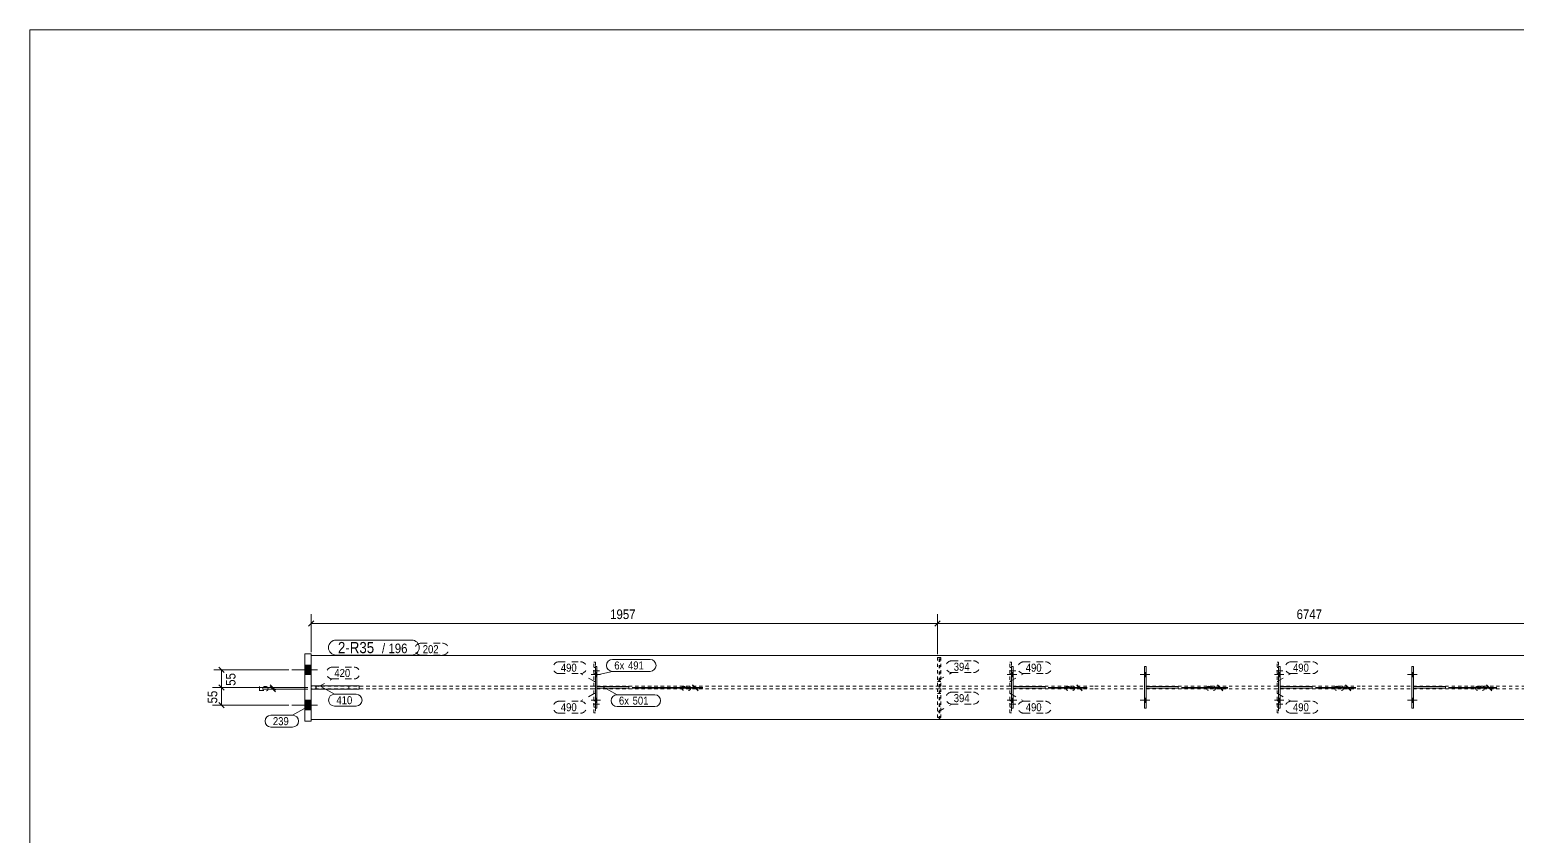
# Model space of a CAD drawing. Header units: millimetres. Extents: x 2 to 1174, y 1 to 825.
# Drawn here: x 5 to 469.7, y 573.3 to 825 of the extents above; entities that cross this region are included whole.
import ezdxf

# ---------------------------------------------------------------- set-up
doc = ezdxf.new("R2010")
doc.units = ezdxf.units.MM
for name, pattern in [('XKITLINE00', [0]), ('XKITLINE01', [4, 1, -1, 1, -1]), ('XKITLINE02', [4, 2, -2])]:
    doc.linetypes.add(name, pattern=pattern)
for name, color, linetype, lineweight in [('Bolt', 3, 'Continuous', 0), ('Dimensions', 7, 'Continuous', 0), ('DrawingSheet', 5, 'Continuous', 0), ('Part', 2, 'Continuous', 0), ('PartMark', 7, 'Continuous', 0)]:
    doc.layers.add(name, color=color, linetype=linetype, lineweight=lineweight)
doc.styles.add('ARIAL', font='ARIAL.TTF')

# ---------------------------------------------------------------- blocks, each defined once
blk = doc.blocks.new('*A79')
at = {"layer": 'Part'}
blk.add_hatch(color=2, dxfattribs=at).paths.add_polyline_path([(503.44, 621.09), (505.04, 621.09), (504.24, 619.69)], flags=17)
at = {"layer": 'Part', "color": 2, "linetype": 'XKITLINE00', "lineweight": 0}
for p, q in [((337.2, 629.69), (92.93, 629.69)), ((378.78, 629.69), (337.3, 629.69)), ((420.68, 629.69), (378.88, 629.69)), ((462.26, 629.69), (420.78, 629.69)), ((504.16, 629.69), (462.36, 629.69)), ((522.88, 629.69), (504.26, 629.69)), ((522.88, 629.69), (522.88, 619.94)), ((504.24, 619.69), (503.44, 621.09)), ((503.44, 621.09), (505.04, 621.09)), ((505.04, 621.09), (504.24, 619.69)), ((522.88, 609.69), (522.88, 619.44)), ((337.2, 609.69), (92.93, 609.69)), ((378.78, 609.69), (337.3, 609.69)), ((420.68, 609.69), (378.88, 609.69)), ((462.26, 609.69), (420.78, 609.69)), ((504.16, 609.69), (462.36, 609.69)), ((522.88, 609.69), (504.26, 609.69))]:
    blk.add_line(p, q, dxfattribs=at)
at = {"layer": 'Part', "color": 7, "linetype": 'XKITLINE01', "lineweight": 0}
for p, q in [((92.93, 609.69), (92.93, 629.69)), ((337.2, 620.09), (92.93, 620.09)), ((337.2, 619.29), (92.93, 619.29)), ((378.78, 620.09), (337.3, 620.09)), ((378.78, 619.29), (337.3, 619.29)), ((420.68, 620.09), (378.88, 620.09)), ((420.68, 619.29), (378.88, 619.29)), ((462.26, 620.09), (420.78, 620.09)), ((462.26, 619.29), (420.78, 619.29)), ((504.16, 620.09), (462.36, 620.09)), ((504.16, 619.29), (462.36, 619.29)), ((522.88, 620.09), (504.26, 620.09)), ((522.88, 619.29), (504.26, 619.29)), ((522.88, 619.94), (522.88, 619.44))]:
    blk.add_line(p, q, dxfattribs=at)
at = {"layer": 'Part', "color": 2, "linetype": 'XKITLINE00', "lineweight": 0}
blk.add_circle((504.24, 620.59), 1, dxfattribs=at)
blk = doc.blocks.new('*A80')
at = {"layer": 'Part', "color": 2, "linetype": 'XKITLINE00', "lineweight": 0}
for p, q in [((92.93, 630.19), (90.93, 630.19)), ((90.93, 630.19), (90.93, 609.19)), ((92.93, 609.19), (92.93, 630.19)), ((90.93, 609.19), (92.93, 609.19))]:
    blk.add_line(p, q, dxfattribs=at)
blk = doc.blocks.new('*A81')
at = {"layer": 'Part', "color": 2, "linetype": 'XKITLINE00', "lineweight": 0}
for p, q in [((92.93, 619.19), (92.93, 620.19)), ((92.93, 620.19), (107.93, 620.19)), ((107.93, 619.19), (92.93, 619.19)), ((107.93, 620.19), (107.93, 619.19))]:
    blk.add_line(p, q, dxfattribs=at)
at = {"layer": 'Part', "color": 7, "linetype": 'XKITLINE01', "lineweight": 0}
blk.add_line((94.43, 619.19), (94.43, 620.19), dxfattribs=at)
blk = doc.blocks.new('*A84')
at = {"layer": 'Part', "color": 7, "linetype": 'XKITLINE01', "lineweight": 0}
for p, q in [((181.2, 620.09), (181.2, 627.59)), ((181.2, 627.59), (181.7, 627.59)), ((181.7, 627.59), (181.7, 620.09)), ((181.2, 621.59), (181.7, 621.59)), ((181.7, 620.09), (181.2, 620.09))]:
    blk.add_line(p, q, dxfattribs=at)
blk = doc.blocks.new('*A85')
at = {"layer": 'Part', "color": 7, "linetype": 'XKITLINE01', "lineweight": 0}
for p, q in [((181.2, 611.79), (181.2, 619.29)), ((181.2, 619.29), (181.7, 619.29)), ((181.7, 619.29), (181.7, 611.79)), ((181.2, 617.79), (181.7, 617.79)), ((181.7, 611.79), (181.2, 611.79))]:
    blk.add_line(p, q, dxfattribs=at)
blk = doc.blocks.new('*A86')
at = {"layer": 'Part', "color": 2, "linetype": 'XKITLINE00', "lineweight": 0}
for p, q in [((182.2, 619.94), (192.2, 619.94)), ((192.2, 619.44), (182.2, 619.44)), ((192.2, 619.44), (192.2, 619.94))]:
    blk.add_line(p, q, dxfattribs=at)
at = {"layer": 'Part', "color": 7, "linetype": 'XKITLINE01', "lineweight": 0}
blk.add_line((182.2, 619.44), (182.2, 619.94), dxfattribs=at)
blk.add_line((182.2, 619.44), (182.2, 619.94), dxfattribs=at)
blk = doc.blocks.new('*A87')
at = {"layer": 'Part', "color": 2, "linetype": 'XKITLINE00', "lineweight": 0}
for p, q in [((181.7, 626.19), (182.2, 626.19)), ((181.7, 613.19), (181.7, 626.19)), ((182.2, 626.19), (182.2, 613.19)), ((182.2, 613.19), (181.7, 613.19))]:
    blk.add_line(p, q, dxfattribs=at)
blk = doc.blocks.new('*A88')
at = {"layer": 'Part', "color": 7, "linetype": 'XKITLINE01', "lineweight": 0}
for p, q in [((311.2, 620.09), (311.2, 627.59)), ((311.2, 627.59), (311.7, 627.59)), ((311.7, 627.59), (311.7, 620.09)), ((311.2, 621.59), (311.7, 621.59)), ((311.7, 620.09), (311.2, 620.09))]:
    blk.add_line(p, q, dxfattribs=at)
blk = doc.blocks.new('*A89')
at = {"layer": 'Part', "color": 7, "linetype": 'XKITLINE01', "lineweight": 0}
for p, q in [((311.2, 611.79), (311.2, 619.29)), ((311.2, 619.29), (311.7, 619.29)), ((311.7, 619.29), (311.7, 611.79)), ((311.2, 617.79), (311.7, 617.79)), ((311.7, 611.79), (311.2, 611.79))]:
    blk.add_line(p, q, dxfattribs=at)
blk = doc.blocks.new('*A90')
at = {"layer": 'Part', "color": 2, "linetype": 'XKITLINE00', "lineweight": 0}
for p, q in [((312.2, 619.94), (322.2, 619.94)), ((322.2, 619.44), (312.2, 619.44)), ((322.2, 619.44), (322.2, 619.94))]:
    blk.add_line(p, q, dxfattribs=at)
at = {"layer": 'Part', "color": 7, "linetype": 'XKITLINE01', "lineweight": 0}
blk.add_line((312.2, 619.44), (312.2, 619.94), dxfattribs=at)
blk.add_line((312.2, 619.44), (312.2, 619.94), dxfattribs=at)
blk = doc.blocks.new('*A91')
at = {"layer": 'Part', "color": 2, "linetype": 'XKITLINE00', "lineweight": 0}
for p, q in [((311.7, 626.19), (312.2, 626.19)), ((311.7, 613.19), (311.7, 626.19)), ((312.2, 626.19), (312.2, 613.19)), ((312.2, 613.19), (311.7, 613.19))]:
    blk.add_line(p, q, dxfattribs=at)
blk = doc.blocks.new('*A92')
at = {"layer": 'Part', "color": 2, "linetype": 'XKITLINE00', "lineweight": 0}
for p, q in [((353.78, 619.94), (363.78, 619.94)), ((363.78, 619.44), (353.78, 619.44)), ((363.78, 619.44), (363.78, 619.94))]:
    blk.add_line(p, q, dxfattribs=at)
at = {"layer": 'Part', "color": 7, "linetype": 'XKITLINE01', "lineweight": 0}
blk.add_line((353.78, 619.44), (353.78, 619.94), dxfattribs=at)
blk.add_line((353.78, 619.44), (353.78, 619.94), dxfattribs=at)
blk = doc.blocks.new('*A93')
at = {"layer": 'Part', "color": 2, "linetype": 'XKITLINE00', "lineweight": 0}
for p, q in [((353.28, 626.19), (353.78, 626.19)), ((353.28, 613.19), (353.28, 626.19)), ((353.78, 626.19), (353.78, 613.19)), ((353.78, 613.19), (353.28, 613.19))]:
    blk.add_line(p, q, dxfattribs=at)
blk = doc.blocks.new('*A94')
at = {"layer": 'Part', "color": 7, "linetype": 'XKITLINE01', "lineweight": 0}
for p, q in [((394.68, 620.09), (394.68, 627.59)), ((394.68, 627.59), (395.18, 627.59)), ((395.18, 627.59), (395.18, 620.09)), ((394.68, 621.59), (395.18, 621.59)), ((395.18, 620.09), (394.68, 620.09))]:
    blk.add_line(p, q, dxfattribs=at)
blk = doc.blocks.new('*A95')
at = {"layer": 'Part', "color": 7, "linetype": 'XKITLINE01', "lineweight": 0}
for p, q in [((394.68, 611.79), (394.68, 619.29)), ((394.68, 619.29), (395.18, 619.29)), ((395.18, 619.29), (395.18, 611.79)), ((394.68, 617.79), (395.18, 617.79)), ((395.18, 611.79), (394.68, 611.79))]:
    blk.add_line(p, q, dxfattribs=at)
blk = doc.blocks.new('*A96')
at = {"layer": 'Part', "color": 2, "linetype": 'XKITLINE00', "lineweight": 0}
for p, q in [((395.68, 619.94), (405.68, 619.94)), ((405.68, 619.44), (395.68, 619.44)), ((405.68, 619.44), (405.68, 619.94))]:
    blk.add_line(p, q, dxfattribs=at)
at = {"layer": 'Part', "color": 7, "linetype": 'XKITLINE01', "lineweight": 0}
blk.add_line((395.68, 619.44), (395.68, 619.94), dxfattribs=at)
blk.add_line((395.68, 619.44), (395.68, 619.94), dxfattribs=at)
blk = doc.blocks.new('*A97')
at = {"layer": 'Part', "color": 2, "linetype": 'XKITLINE00', "lineweight": 0}
for p, q in [((395.18, 626.19), (395.68, 626.19)), ((395.18, 613.19), (395.18, 626.19)), ((395.68, 626.19), (395.68, 613.19)), ((395.68, 613.19), (395.18, 613.19))]:
    blk.add_line(p, q, dxfattribs=at)
blk = doc.blocks.new('*A98')
at = {"layer": 'Part', "color": 2, "linetype": 'XKITLINE00', "lineweight": 0}
for p, q in [((437.26, 619.94), (447.26, 619.94)), ((447.26, 619.44), (437.26, 619.44)), ((447.26, 619.44), (447.26, 619.94))]:
    blk.add_line(p, q, dxfattribs=at)
at = {"layer": 'Part', "color": 7, "linetype": 'XKITLINE01', "lineweight": 0}
blk.add_line((437.26, 619.44), (437.26, 619.94), dxfattribs=at)
blk.add_line((437.26, 619.44), (437.26, 619.94), dxfattribs=at)
blk = doc.blocks.new('*A99')
at = {"layer": 'Part', "color": 2, "linetype": 'XKITLINE00', "lineweight": 0}
for p, q in [((436.76, 626.19), (437.26, 626.19)), ((436.76, 613.19), (436.76, 626.19)), ((437.26, 626.19), (437.26, 613.19)), ((437.26, 613.19), (436.76, 613.19))]:
    blk.add_line(p, q, dxfattribs=at)
blk = doc.blocks.new('*A123')
at = {"layer": 'Part', "color": 7, "linetype": 'XKITLINE01', "lineweight": 0}
for p, q in [((289.6, 629.09), (288.6, 629.09)), ((288.6, 629.09), (288.6, 620.09)), ((289.6, 620.09), (289.6, 629.09)), ((289.6, 621.59), (288.6, 621.59)), ((288.6, 620.09), (289.6, 620.09))]:
    blk.add_line(p, q, dxfattribs=at)
blk = doc.blocks.new('*A124')
at = {"layer": 'Part', "color": 7, "linetype": 'XKITLINE01', "lineweight": 0}
for p, q in [((289.6, 619.29), (288.6, 619.29)), ((288.6, 619.29), (288.6, 610.29)), ((289.6, 610.29), (289.6, 619.29)), ((289.6, 617.79), (288.6, 617.79)), ((288.6, 610.29), (289.6, 610.29))]:
    blk.add_line(p, q, dxfattribs=at)
blk = doc.blocks.new('*A125')
at = {"layer": 'Part', "color": 7, "linetype": 'XKITLINE01', "lineweight": 0}
for p, q in [((92.93, 629.69), (92.93, 609.69)), ((289.35, 629.69), (92.93, 629.69)), ((289.1, 609.69), (289.1, 629.69)), ((289.35, 609.69), (289.35, 629.69)), ((289.1, 620.09), (92.93, 620.09)), ((289.1, 619.29), (92.93, 619.29)), ((94.39, 619.29), (94.39, 620.09)), ((289.35, 609.69), (92.93, 609.69))]:
    blk.add_line(p, q, dxfattribs=at)
blk = doc.blocks.new('*A128')
at = {"layer": 'Bolt'}
for points in [[(90.93, 626.69), (92.93, 626.69), (92.93, 623.69), (90.93, 623.69)], [(90.93, 626.69), (92.93, 626.69), (92.93, 623.69), (90.93, 623.69)], [(90.93, 626.69), (92.93, 626.69), (92.93, 623.69), (90.93, 623.69)], [(90.93, 626.69), (92.93, 626.69), (92.93, 623.69), (90.93, 623.69)], [(90.93, 626.69), (92.93, 626.69), (92.93, 623.69), (90.93, 623.69)], [(90.93, 626.69), (92.93, 626.69), (92.93, 623.69), (90.93, 623.69)], [(90.93, 626.69), (92.93, 626.69), (92.93, 623.69), (90.93, 623.69)], [(90.93, 626.69), (92.93, 626.69), (92.93, 623.69), (90.93, 623.69)], [(90.93, 615.69), (92.93, 615.69), (92.93, 612.69), (90.93, 612.69)], [(90.93, 615.69), (92.93, 615.69), (92.93, 612.69), (90.93, 612.69)], [(90.93, 615.69), (92.93, 615.69), (92.93, 612.69), (90.93, 612.69)], [(90.93, 615.69), (92.93, 615.69), (92.93, 612.69), (90.93, 612.69)], [(90.93, 615.69), (92.93, 615.69), (92.93, 612.69), (90.93, 612.69)], [(90.93, 615.69), (92.93, 615.69), (92.93, 612.69), (90.93, 612.69)], [(90.93, 615.69), (92.93, 615.69), (92.93, 612.69), (90.93, 612.69)], [(90.93, 615.69), (92.93, 615.69), (92.93, 612.69), (90.93, 612.69)]]:
    blk.add_hatch(color=3, dxfattribs=at).paths.add_polyline_path(points, flags=17)
at = {"layer": 'Bolt', "color": 3, "linetype": 'XKITLINE00', "lineweight": 0}
for p, q in [((86.93, 625.19), (94.93, 625.19)), ((86.93, 625.19), (94.93, 625.19)), ((86.93, 625.19), (94.93, 625.19)), ((86.93, 625.19), (94.93, 625.19)), ((86.93, 625.19), (94.93, 625.19)), ((86.93, 625.19), (94.93, 625.19)), ((86.93, 625.19), (94.93, 625.19)), ((86.93, 625.19), (94.93, 625.19)), ((90.93, 626.69), (92.93, 626.69)), ((90.93, 626.69), (92.93, 626.69)), ((90.93, 626.69), (92.93, 626.69)), ((90.93, 626.69), (92.93, 626.69)), ((90.93, 626.69), (92.93, 626.69)), ((90.93, 626.69), (92.93, 626.69)), ((90.93, 626.69), (92.93, 626.69)), ((90.93, 626.69), (92.93, 626.69)), ((90.93, 623.69), (92.93, 623.69)), ((90.93, 623.69), (92.93, 623.69)), ((90.93, 623.69), (92.93, 623.69)), ((90.93, 623.69), (92.93, 623.69)), ((90.93, 623.69), (92.93, 623.69)), ((90.93, 623.69), (92.93, 623.69)), ((90.93, 623.69), (92.93, 623.69)), ((90.93, 623.69), (92.93, 623.69)), ((86.93, 614.19), (94.93, 614.19)), ((86.93, 614.19), (94.93, 614.19)), ((86.93, 614.19), (94.93, 614.19)), ((86.93, 614.19), (94.93, 614.19)), ((86.93, 614.19), (94.93, 614.19)), ((86.93, 614.19), (94.93, 614.19)), ((86.93, 614.19), (94.93, 614.19)), ((86.93, 614.19), (94.93, 614.19)), ((90.93, 615.69), (92.93, 615.69)), ((90.93, 615.69), (92.93, 615.69)), ((90.93, 615.69), (92.93, 615.69)), ((90.93, 615.69), (92.93, 615.69)), ((90.93, 615.69), (92.93, 615.69)), ((90.93, 615.69), (92.93, 615.69)), ((90.93, 615.69), (92.93, 615.69)), ((90.93, 615.69), (92.93, 615.69)), ((90.93, 612.69), (92.93, 612.69)), ((90.93, 612.69), (92.93, 612.69)), ((90.93, 612.69), (92.93, 612.69)), ((90.93, 612.69), (92.93, 612.69)), ((90.93, 612.69), (92.93, 612.69)), ((90.93, 612.69), (92.93, 612.69)), ((90.93, 612.69), (92.93, 612.69)), ((90.93, 612.69), (92.93, 612.69))]:
    blk.add_line(p, q, dxfattribs=at)
blk = doc.blocks.new('*A129')
at = {"layer": 'Bolt', "color": 3, "linetype": 'XKITLINE02', "lineweight": 0}
for p, q in [((183.05, 624.89), (180.05, 624.89)), ((181.7, 625.87), (181.2, 625.87)), ((181.7, 623.91), (181.2, 623.91))]:
    blk.add_line(p, q, dxfattribs=at)
blk = doc.blocks.new('*A130')
at = {"layer": 'Bolt', "color": 3, "linetype": 'XKITLINE02', "lineweight": 0}
for p, q in [((183.05, 614.49), (180.05, 614.49)), ((181.7, 615.47), (181.2, 615.47)), ((181.7, 613.51), (181.2, 613.51))]:
    blk.add_line(p, q, dxfattribs=at)
blk = doc.blocks.new('*A131')
at = {"layer": 'Bolt'}
for points in [[(181.7, 624.39), (182.2, 624.39), (182.2, 622.99), (181.7, 622.99)], [(181.7, 624.39), (182.2, 624.39), (182.2, 622.99), (181.7, 622.99)], [(181.7, 616.39), (182.2, 616.39), (182.2, 614.99), (181.7, 614.99)], [(181.7, 616.39), (182.2, 616.39), (182.2, 614.99), (181.7, 614.99)]]:
    blk.add_hatch(color=3, dxfattribs=at).paths.add_polyline_path(points, flags=17)
at = {"layer": 'Bolt', "color": 3, "linetype": 'XKITLINE00', "lineweight": 0}
for p, q in [((183.36, 623.69), (180.36, 623.69)), ((183.36, 623.69), (180.36, 623.69)), ((182.2, 624.39), (181.7, 624.39)), ((182.2, 624.39), (181.7, 624.39)), ((182.2, 622.99), (181.7, 622.99)), ((182.2, 622.99), (181.7, 622.99)), ((183.36, 615.69), (180.36, 615.69)), ((183.36, 615.69), (180.36, 615.69)), ((182.2, 616.39), (181.7, 616.39)), ((182.2, 616.39), (181.7, 616.39)), ((182.2, 614.99), (181.7, 614.99)), ((182.2, 614.99), (181.7, 614.99))]:
    blk.add_line(p, q, dxfattribs=at)
blk = doc.blocks.new('*A132')
at = {"layer": 'Bolt', "color": 3, "linetype": 'XKITLINE02', "lineweight": 0}
for p, q in [((313.05, 624.89), (310.05, 624.89)), ((311.7, 625.87), (311.2, 625.87)), ((311.7, 623.91), (311.2, 623.91))]:
    blk.add_line(p, q, dxfattribs=at)
blk = doc.blocks.new('*A133')
at = {"layer": 'Bolt', "color": 3, "linetype": 'XKITLINE02', "lineweight": 0}
for p, q in [((313.05, 614.49), (310.05, 614.49)), ((311.7, 615.47), (311.2, 615.47)), ((311.7, 613.51), (311.2, 613.51))]:
    blk.add_line(p, q, dxfattribs=at)
blk = doc.blocks.new('*A134')
at = {"layer": 'Bolt'}
for points in [[(311.7, 624.39), (312.2, 624.39), (312.2, 622.99), (311.7, 622.99)], [(311.7, 624.39), (312.2, 624.39), (312.2, 622.99), (311.7, 622.99)], [(311.7, 616.39), (312.2, 616.39), (312.2, 614.99), (311.7, 614.99)], [(311.7, 616.39), (312.2, 616.39), (312.2, 614.99), (311.7, 614.99)]]:
    blk.add_hatch(color=3, dxfattribs=at).paths.add_polyline_path(points, flags=17)
at = {"layer": 'Bolt', "color": 3, "linetype": 'XKITLINE00', "lineweight": 0}
for p, q in [((313.36, 623.69), (310.36, 623.69)), ((313.36, 623.69), (310.36, 623.69)), ((312.2, 624.39), (311.7, 624.39)), ((312.2, 624.39), (311.7, 624.39)), ((312.2, 622.99), (311.7, 622.99)), ((312.2, 622.99), (311.7, 622.99)), ((313.36, 615.69), (310.36, 615.69)), ((313.36, 615.69), (310.36, 615.69)), ((312.2, 616.39), (311.7, 616.39)), ((312.2, 616.39), (311.7, 616.39)), ((312.2, 614.99), (311.7, 614.99)), ((312.2, 614.99), (311.7, 614.99))]:
    blk.add_line(p, q, dxfattribs=at)
blk = doc.blocks.new('*A135')
at = {"layer": 'Bolt'}
for points in [[(353.28, 624.39), (353.78, 624.39), (353.78, 622.99), (353.28, 622.99)], [(353.28, 624.39), (353.78, 624.39), (353.78, 622.99), (353.28, 622.99)], [(353.28, 616.39), (353.78, 616.39), (353.78, 614.99), (353.28, 614.99)], [(353.28, 616.39), (353.78, 616.39), (353.78, 614.99), (353.28, 614.99)]]:
    blk.add_hatch(color=3, dxfattribs=at).paths.add_polyline_path(points, flags=17)
at = {"layer": 'Bolt', "color": 3, "linetype": 'XKITLINE00', "lineweight": 0}
for p, q in [((354.94, 623.69), (351.94, 623.69)), ((354.94, 623.69), (351.94, 623.69)), ((353.78, 624.39), (353.28, 624.39)), ((353.78, 624.39), (353.28, 624.39)), ((353.78, 622.99), (353.28, 622.99)), ((353.78, 622.99), (353.28, 622.99)), ((354.94, 615.69), (351.94, 615.69)), ((354.94, 615.69), (351.94, 615.69)), ((353.78, 616.39), (353.28, 616.39)), ((353.78, 616.39), (353.28, 616.39)), ((353.78, 614.99), (353.28, 614.99)), ((353.78, 614.99), (353.28, 614.99))]:
    blk.add_line(p, q, dxfattribs=at)
blk = doc.blocks.new('*A136')
at = {"layer": 'Bolt', "color": 3, "linetype": 'XKITLINE02', "lineweight": 0}
for p, q in [((396.53, 624.89), (393.53, 624.89)), ((395.18, 625.87), (394.68, 625.87)), ((395.18, 623.91), (394.68, 623.91))]:
    blk.add_line(p, q, dxfattribs=at)
blk = doc.blocks.new('*A137')
at = {"layer": 'Bolt', "color": 3, "linetype": 'XKITLINE02', "lineweight": 0}
for p, q in [((396.53, 614.49), (393.53, 614.49)), ((395.18, 615.47), (394.68, 615.47)), ((395.18, 613.51), (394.68, 613.51))]:
    blk.add_line(p, q, dxfattribs=at)
blk = doc.blocks.new('*A138')
at = {"layer": 'Bolt'}
for points in [[(395.18, 624.39), (395.68, 624.39), (395.68, 622.99), (395.18, 622.99)], [(395.18, 624.39), (395.68, 624.39), (395.68, 622.99), (395.18, 622.99)], [(395.18, 616.39), (395.68, 616.39), (395.68, 614.99), (395.18, 614.99)], [(395.18, 616.39), (395.68, 616.39), (395.68, 614.99), (395.18, 614.99)]]:
    blk.add_hatch(color=3, dxfattribs=at).paths.add_polyline_path(points, flags=17)
at = {"layer": 'Bolt', "color": 3, "linetype": 'XKITLINE00', "lineweight": 0}
for p, q in [((396.84, 623.69), (393.84, 623.69)), ((396.84, 623.69), (393.84, 623.69)), ((395.68, 624.39), (395.18, 624.39)), ((395.68, 624.39), (395.18, 624.39)), ((395.68, 622.99), (395.18, 622.99)), ((395.68, 622.99), (395.18, 622.99)), ((396.84, 615.69), (393.84, 615.69)), ((396.84, 615.69), (393.84, 615.69)), ((395.68, 616.39), (395.18, 616.39)), ((395.68, 616.39), (395.18, 616.39)), ((395.68, 614.99), (395.18, 614.99)), ((395.68, 614.99), (395.18, 614.99))]:
    blk.add_line(p, q, dxfattribs=at)
blk = doc.blocks.new('*A139')
at = {"layer": 'Bolt'}
for points in [[(436.76, 624.39), (437.26, 624.39), (437.26, 622.99), (436.76, 622.99)], [(436.76, 624.39), (437.26, 624.39), (437.26, 622.99), (436.76, 622.99)], [(436.76, 616.39), (437.26, 616.39), (437.26, 614.99), (436.76, 614.99)], [(436.76, 616.39), (437.26, 616.39), (437.26, 614.99), (436.76, 614.99)]]:
    blk.add_hatch(color=3, dxfattribs=at).paths.add_polyline_path(points, flags=17)
at = {"layer": 'Bolt', "color": 3, "linetype": 'XKITLINE00', "lineweight": 0}
for p, q in [((438.42, 623.69), (435.42, 623.69)), ((438.42, 623.69), (435.42, 623.69)), ((437.26, 624.39), (436.76, 624.39)), ((437.26, 624.39), (436.76, 624.39)), ((437.26, 622.99), (436.76, 622.99)), ((437.26, 622.99), (436.76, 622.99)), ((438.42, 615.69), (435.42, 615.69)), ((438.42, 615.69), (435.42, 615.69)), ((437.26, 616.39), (436.76, 616.39)), ((437.26, 616.39), (436.76, 616.39)), ((437.26, 614.99), (436.76, 614.99)), ((437.26, 614.99), (436.76, 614.99))]:
    blk.add_line(p, q, dxfattribs=at)
blk = doc.blocks.new('*A143')
at = {"layer": 'Part', "color": 7, "linetype": 'XKITLINE01', "lineweight": 0}
for p, q in [((92.93, 619.19), (92.93, 620.19)), ((92.93, 620.19), (92.93, 619.19)), ((104.72, 620.19), (92.93, 620.19)), ((104.72, 619.19), (92.93, 619.19)), ((104.72, 619.19), (104.72, 620.19))]:
    blk.add_line(p, q, dxfattribs=at)
blk = doc.blocks.new('*A174')
at = {"layer": 'DrawingSheet', "color": 5, "linetype": 'XKITLINE00', "lineweight": 0}
for p, q in [((1174, 825), (5, 825)), ((5, 825), (5, 5))]:
    blk.add_line(p, q, dxfattribs=at)
blk = doc.blocks.new('*A289')
at = {"layer": 'Dimensions', "color": 7, "linetype": 'XKITLINE00', "lineweight": 0}
for p, q in [((288.6, 630.09), (288.6, 642.54)), ((521.88, 630.09), (521.88, 642.54)), ((289.45, 640.54), (287.75, 638.84)), ((288.6, 639.69), (521.88, 639.69)), ((522.73, 640.54), (521.04, 638.84))]:
    blk.add_line(p, q, dxfattribs=at)
at = {"layer": 'Dimensions', "color": 3}
for p in [(288.6, 639.69), (521.88, 639.69)]:
    blk.add_point(p, dxfattribs=at)
at = {"layer": 'Dimensions', "color": 3, "style": 'ARIAL', "width": 0.85}
blk.add_text('6747', height=3, dxfattribs=at).set_placement((400.79, 641.04))
blk = doc.blocks.new('*A291')
at = {"layer": 'Dimensions', "color": 7, "linetype": 'XKITLINE00', "lineweight": 0}
for p, q in [((91.93, 619.69), (62.08, 619.69)), ((64.08, 620.54), (65.78, 618.84)), ((64.93, 614.19), (64.93, 619.69)), ((85.93, 614.19), (62.08, 614.19)), ((64.08, 615.04), (65.78, 613.34))]:
    blk.add_line(p, q, dxfattribs=at)
at = {"layer": 'Dimensions', "color": 3}
for p in [(64.93, 619.69), (64.93, 614.19)]:
    blk.add_point(p, dxfattribs=at)
at = {"layer": 'Dimensions', "color": 3, "style": 'ARIAL', "width": 0.85}
blk.add_text('55', height=3, rotation=90.0002, dxfattribs=at).set_placement((63.58, 614.71))
blk = doc.blocks.new('*A292')
at = {"layer": 'Dimensions', "color": 7, "linetype": 'XKITLINE00', "lineweight": 0}
for p, q in [((85.93, 625.19), (62.53, 625.19)), ((64.08, 626.04), (65.78, 624.34)), ((64.93, 619.69), (64.93, 625.19)), ((91.93, 619.69), (62.53, 619.69)), ((64.08, 620.54), (65.78, 618.84))]:
    blk.add_line(p, q, dxfattribs=at)
at = {"layer": 'Dimensions', "color": 3}
for p in [(64.93, 625.19), (64.93, 619.69)]:
    blk.add_point(p, dxfattribs=at)
at = {"layer": 'Dimensions', "color": 3, "style": 'ARIAL', "width": 0.85}
blk.add_text('55', height=3, rotation=90.0002, dxfattribs=at).set_placement((69.28, 620.21))
blk = doc.blocks.new('*A293')
at = {"layer": 'Dimensions', "color": 7, "linetype": 'XKITLINE00', "lineweight": 0}
for p, q in [((91.93, 619.69), (78.08, 619.69)), ((91.93, 619.19), (78.08, 619.19)), ((80.08, 620.54), (81.78, 618.84)), ((80.08, 620.04), (81.78, 618.34)), ((80.93, 619.19), (80.93, 619.69))]:
    blk.add_line(p, q, dxfattribs=at)
at = {"layer": 'Dimensions', "color": 3}
for p in [(80.93, 619.69), (80.93, 619.19)]:
    blk.add_point(p, dxfattribs=at)
at = {"layer": 'Dimensions', "color": 3, "style": 'ARIAL', "width": 0.85}
blk.add_text('5', height=3, rotation=90.0002, dxfattribs=at).set_placement((79.58, 618.32))
blk = doc.blocks.new('*A294')
at = {"layer": 'Dimensions', "color": 7, "linetype": 'XKITLINE00', "lineweight": 0}
for p, q in [((406.68, 619.69), (419.33, 619.69)), ((406.68, 619.44), (419.33, 619.44)), ((416.08, 620.54), (417.78, 618.84)), ((416.08, 620.29), (417.78, 618.59)), ((416.93, 619.44), (416.93, 619.69))]:
    blk.add_line(p, q, dxfattribs=at)
at = {"layer": 'Dimensions', "color": 3}
for p in [(416.93, 619.69), (416.93, 619.44)]:
    blk.add_point(p, dxfattribs=at)
at = {"layer": 'Dimensions', "color": 3, "style": 'ARIAL', "width": 0.85}
blk.add_text('3', height=3, rotation=90.0002, dxfattribs=at).set_placement((415.58, 618.45))
blk = doc.blocks.new('*A295')
at = {"layer": 'Dimensions', "color": 7, "linetype": 'XKITLINE00', "lineweight": 0}
for p, q in [((364.78, 619.69), (379.33, 619.69)), ((364.78, 619.44), (379.33, 619.44)), ((376.08, 620.54), (377.78, 618.84)), ((376.08, 620.29), (377.78, 618.59)), ((376.93, 619.44), (376.93, 619.69))]:
    blk.add_line(p, q, dxfattribs=at)
at = {"layer": 'Dimensions', "color": 3}
for p in [(376.93, 619.69), (376.93, 619.44)]:
    blk.add_point(p, dxfattribs=at)
at = {"layer": 'Dimensions', "color": 3, "style": 'ARIAL', "width": 0.85}
blk.add_text('3', height=3, rotation=90.0002, dxfattribs=at).set_placement((375.58, 618.45))
blk = doc.blocks.new('*A296')
at = {"layer": 'Dimensions', "color": 7, "linetype": 'XKITLINE00', "lineweight": 0}
for p, q in [((323.2, 619.69), (335.33, 619.69)), ((323.2, 619.44), (335.33, 619.44)), ((332.08, 620.54), (333.78, 618.84)), ((332.08, 620.29), (333.78, 618.59)), ((332.93, 619.44), (332.93, 619.69))]:
    blk.add_line(p, q, dxfattribs=at)
at = {"layer": 'Dimensions', "color": 3}
for p in [(332.93, 619.69), (332.93, 619.44)]:
    blk.add_point(p, dxfattribs=at)
at = {"layer": 'Dimensions', "color": 3, "style": 'ARIAL', "width": 0.85}
blk.add_text('3', height=3, rotation=90.0002, dxfattribs=at).set_placement((331.58, 618.45))
blk = doc.blocks.new('*A297')
at = {"layer": 'Dimensions', "color": 7, "linetype": 'XKITLINE00', "lineweight": 0}
for p, q in [((193.2, 619.69), (215.33, 619.69)), ((193.2, 619.44), (215.33, 619.44)), ((212.08, 620.54), (213.78, 618.84)), ((212.08, 620.29), (213.78, 618.59)), ((212.93, 619.44), (212.93, 619.69))]:
    blk.add_line(p, q, dxfattribs=at)
at = {"layer": 'Dimensions', "color": 3}
for p in [(212.93, 619.69), (212.93, 619.44)]:
    blk.add_point(p, dxfattribs=at)
at = {"layer": 'Dimensions', "color": 3, "style": 'ARIAL', "width": 0.85}
blk.add_text('3', height=3, rotation=90.0002, dxfattribs=at).set_placement((211.58, 618.45))
blk = doc.blocks.new('*A298')
at = {"layer": 'Dimensions', "color": 7, "linetype": 'XKITLINE00', "lineweight": 0}
for p, q in [((448.26, 619.69), (463.33, 619.69)), ((448.26, 619.44), (463.33, 619.44)), ((460.08, 620.54), (461.78, 618.84)), ((460.08, 620.29), (461.78, 618.59)), ((460.93, 619.44), (460.93, 619.69))]:
    blk.add_line(p, q, dxfattribs=at)
at = {"layer": 'Dimensions', "color": 3}
for p in [(460.93, 619.69), (460.93, 619.44)]:
    blk.add_point(p, dxfattribs=at)
at = {"layer": 'Dimensions', "color": 3, "style": 'ARIAL', "width": 0.85}
blk.add_text('3', height=3, rotation=90.0002, dxfattribs=at).set_placement((459.58, 618.45))
blk = doc.blocks.new('*A300')
at = {"layer": 'Dimensions', "color": 7, "linetype": 'XKITLINE00', "lineweight": 0}
for p, q in [((92.93, 630.69), (92.93, 642.54)), ((288.6, 630.09), (288.6, 642.54)), ((93.78, 640.54), (92.08, 638.84)), ((92.93, 639.69), (288.6, 639.69)), ((289.45, 640.54), (287.75, 638.84))]:
    blk.add_line(p, q, dxfattribs=at)
at = {"layer": 'Dimensions', "color": 3}
for p in [(92.93, 639.69), (288.6, 639.69)]:
    blk.add_point(p, dxfattribs=at)
at = {"layer": 'Dimensions', "color": 3, "style": 'ARIAL', "width": 0.85}
blk.add_text('1957', height=3, dxfattribs=at).set_placement((186.32, 641.04))
blk = doc.blocks.new('*A301')
at = {"layer": 'PartMark', "color": 7, "linetype": 'XKITLINE02', "lineweight": 0}
for p, q in [((127.18, 633.49), (133.95, 633.49)), ((127.18, 629.79), (133.95, 629.79))]:
    blk.add_line(p, q, dxfattribs=at)
for centre, start, end in [((127.18, 631.64), 90, 270), ((133.95, 631.64), 270, 90)]:
    blk.add_arc(centre, 1.85, start, end, dxfattribs=at)
at = {"layer": 'PartMark', "color": 3, "style": 'ARIAL', "width": 0.85}
blk.add_text('202', height=2.5, dxfattribs=at).set_placement((127.78, 630.39))
blk = doc.blocks.new('*A302')
at = {"layer": 'PartMark', "color": 7, "linetype": 'XKITLINE02', "lineweight": 0}
for p, q in [((293.07, 618.21), (299.84, 618.21)), ((288.83, 612.12), (293.07, 614.51)), ((293.07, 614.51), (299.84, 614.51))]:
    blk.add_line(p, q, dxfattribs=at)
for centre, start, end in [((293.07, 616.36), 90, 270), ((299.84, 616.36), 270, 90)]:
    blk.add_arc(centre, 1.85, start, end, dxfattribs=at)
at = {"layer": 'PartMark', "color": 3, "style": 'ARIAL', "width": 0.85}
blk.add_text('394', height=2.5, dxfattribs=at).set_placement((293.67, 615.11))
blk = doc.blocks.new('*A303')
at = {"layer": 'PartMark', "color": 7, "linetype": 'XKITLINE02', "lineweight": 0}
for p, q in [((293.07, 628.01), (299.84, 628.01)), ((288.83, 621.92), (293.07, 624.31)), ((293.07, 624.31), (299.84, 624.31))]:
    blk.add_line(p, q, dxfattribs=at)
for centre, start, end in [((293.07, 626.16), 90, 270), ((299.84, 626.16), 270, 90)]:
    blk.add_arc(centre, 1.85, start, end, dxfattribs=at)
at = {"layer": 'PartMark', "color": 3, "style": 'ARIAL', "width": 0.85}
blk.add_text('394', height=2.5, dxfattribs=at).set_placement((293.67, 624.91))
blk = doc.blocks.new('*A306')
at = {"layer": 'PartMark', "color": 7, "linetype": 'XKITLINE02', "lineweight": 0}
for p, q in [((394.81, 617.76), (399.05, 615.37)), ((399.05, 615.37), (405.81, 615.37)), ((399.05, 611.67), (405.81, 611.67))]:
    blk.add_line(p, q, dxfattribs=at)
for centre, start, end in [((399.05, 613.52), 90, 270), ((405.81, 613.52), 270, 90)]:
    blk.add_arc(centre, 1.85, start, end, dxfattribs=at)
at = {"layer": 'PartMark', "color": 3, "style": 'ARIAL', "width": 0.85}
blk.add_text('490', height=2.5, dxfattribs=at).set_placement((399.65, 612.27))
blk = doc.blocks.new('*A307')
at = {"layer": 'PartMark', "color": 7, "linetype": 'XKITLINE02', "lineweight": 0}
for p, q in [((399.05, 627.71), (405.81, 627.71)), ((394.81, 621.62), (399.05, 624.01)), ((399.05, 624.01), (405.81, 624.01))]:
    blk.add_line(p, q, dxfattribs=at)
for centre, start, end in [((399.05, 625.86), 90, 270), ((405.81, 625.86), 270, 90)]:
    blk.add_arc(centre, 1.85, start, end, dxfattribs=at)
at = {"layer": 'PartMark', "color": 3, "style": 'ARIAL', "width": 0.85}
blk.add_text('490', height=2.5, dxfattribs=at).set_placement((399.65, 624.61))
blk = doc.blocks.new('*A308')
at = {"layer": 'PartMark', "color": 7, "linetype": 'XKITLINE02', "lineweight": 0}
for p, q in [((311.33, 617.76), (315.57, 615.37)), ((315.57, 615.37), (322.33, 615.37)), ((315.57, 611.67), (322.33, 611.67))]:
    blk.add_line(p, q, dxfattribs=at)
for centre, start, end in [((315.57, 613.52), 90, 270), ((322.33, 613.52), 270, 90)]:
    blk.add_arc(centre, 1.85, start, end, dxfattribs=at)
at = {"layer": 'PartMark', "color": 3, "style": 'ARIAL', "width": 0.85}
blk.add_text('490', height=2.5, dxfattribs=at).set_placement((316.17, 612.27))
blk = doc.blocks.new('*A309')
at = {"layer": 'PartMark', "color": 7, "linetype": 'XKITLINE02', "lineweight": 0}
for p, q in [((315.57, 627.71), (322.33, 627.71)), ((311.33, 621.62), (315.57, 624.01)), ((315.57, 624.01), (322.33, 624.01))]:
    blk.add_line(p, q, dxfattribs=at)
for centre, start, end in [((315.57, 625.86), 90, 270), ((322.33, 625.86), 270, 90)]:
    blk.add_arc(centre, 1.85, start, end, dxfattribs=at)
at = {"layer": 'PartMark', "color": 3, "style": 'ARIAL', "width": 0.85}
blk.add_text('490', height=2.5, dxfattribs=at).set_placement((316.17, 624.61))
blk = doc.blocks.new('*A310')
at = {"layer": 'PartMark', "color": 7, "linetype": 'XKITLINE02', "lineweight": 0}
for p, q in [((170.32, 615.37), (177.08, 615.37)), ((181.33, 617.76), (177.08, 615.37)), ((170.32, 611.67), (177.08, 611.67))]:
    blk.add_line(p, q, dxfattribs=at)
for centre, start, end in [((170.32, 613.52), 90, 270), ((177.08, 613.52), 270, 90)]:
    blk.add_arc(centre, 1.85, start, end, dxfattribs=at)
at = {"layer": 'PartMark', "color": 3, "style": 'ARIAL', "width": 0.85}
blk.add_text('490', height=2.5, dxfattribs=at).set_placement((170.92, 612.27))
blk = doc.blocks.new('*A311')
at = {"layer": 'PartMark', "color": 7, "linetype": 'XKITLINE02', "lineweight": 0}
for p, q in [((170.32, 627.71), (177.08, 627.71)), ((170.32, 624.01), (177.08, 624.01)), ((181.33, 621.62), (177.08, 624.01))]:
    blk.add_line(p, q, dxfattribs=at)
for centre, start, end in [((170.32, 625.86), 90, 270), ((177.08, 625.86), 270, 90)]:
    blk.add_arc(centre, 1.85, start, end, dxfattribs=at)
at = {"layer": 'PartMark', "color": 3, "style": 'ARIAL', "width": 0.85}
blk.add_text('490', height=2.5, dxfattribs=at).set_placement((170.92, 624.61))
blk = doc.blocks.new('*A312')
at = {"layer": 'PartMark', "color": 7, "linetype": 'XKITLINE00', "lineweight": 0}
for p, q in [((95.96, 619.96), (100.21, 617.57)), ((100.21, 617.57), (106.97, 617.57)), ((100.21, 613.87), (106.97, 613.87))]:
    blk.add_line(p, q, dxfattribs=at)
for centre, start, end in [((100.21, 615.72), 90, 270), ((106.97, 615.72), 270, 90)]:
    blk.add_arc(centre, 1.85, start, end, dxfattribs=at)
at = {"layer": 'PartMark', "color": 3, "style": 'ARIAL', "width": 0.85}
blk.add_text('410', height=2.5, dxfattribs=at).set_placement((100.81, 614.47))
blk = doc.blocks.new('*A313')
at = {"layer": 'PartMark', "color": 7, "linetype": 'XKITLINE00', "lineweight": 0}
for p, q in [((80.36, 611.02), (87.12, 611.02)), ((91.36, 613.42), (87.12, 611.02)), ((80.36, 607.32), (87.12, 607.32))]:
    blk.add_line(p, q, dxfattribs=at)
for centre, start, end in [((80.36, 609.17), 90, 270), ((87.12, 609.17), 270, 90)]:
    blk.add_arc(centre, 1.85, start, end, dxfattribs=at)
at = {"layer": 'PartMark', "color": 3, "style": 'ARIAL', "width": 0.85}
blk.add_text('239', height=2.5, dxfattribs=at).set_placement((80.96, 607.92))
blk = doc.blocks.new('*A314')
at = {"layer": 'PartMark', "color": 7, "linetype": 'XKITLINE02', "lineweight": 0}
for p, q in [((99.56, 626.05), (106.32, 626.05)), ((95.32, 619.96), (99.56, 622.35)), ((99.56, 622.35), (106.32, 622.35))]:
    blk.add_line(p, q, dxfattribs=at)
for centre, start, end in [((99.56, 624.2), 90, 270), ((106.32, 624.2), 270, 90)]:
    blk.add_arc(centre, 1.85, start, end, dxfattribs=at)
at = {"layer": 'PartMark', "color": 3, "style": 'ARIAL', "width": 0.85}
blk.add_text('420', height=2.5, dxfattribs=at).set_placement((100.16, 622.95))
blk = doc.blocks.new('*A315')
at = {"layer": 'PartMark', "color": 7, "linetype": 'XKITLINE00', "lineweight": 0}
for p, q in [((100.68, 634.49), (124.33, 634.49)), ((100.68, 629.79), (124.33, 629.79))]:
    blk.add_line(p, q, dxfattribs=at)
for centre, start, end in [((100.68, 632.14), 90, 270), ((124.33, 632.14), 270, 90)]:
    blk.add_arc(centre, 2.35, start, end, dxfattribs=at)
at = {"layer": 'PartMark', "color": 1, "style": 'ARIAL', "width": 0.85}
blk.add_text('2-R35', height=3.5, dxfattribs=at).set_placement((101.28, 630.39))
at = {"layer": 'PartMark', "color": 3, "style": 'ARIAL', "width": 0.85}
for s, p in [('/', (115.04, 630.39)), ('196', (117.06, 630.39))]:
    blk.add_text(s, height=3, dxfattribs=at).set_placement(p)
blk = doc.blocks.new('*A316')
at = {"layer": 'PartMark', "color": 7, "linetype": 'XKITLINE00', "lineweight": 0}
for p, q in [((184.23, 619.81), (188.47, 617.42)), ((188.47, 617.42), (200.25, 617.42)), ((188.47, 613.72), (200.25, 613.72))]:
    blk.add_line(p, q, dxfattribs=at)
for centre, start, end in [((188.47, 615.57), 90, 270), ((200.25, 615.57), 270, 90)]:
    blk.add_arc(centre, 1.85, start, end, dxfattribs=at)
at = {"layer": 'PartMark', "color": 3, "style": 'ARIAL', "width": 0.85}
for s, p in [('6x', (189.07, 614.32)), ('501', (193.34, 614.32))]:
    blk.add_text(s, height=2.5, dxfattribs=at).set_placement(p)
blk = doc.blocks.new('*A317')
at = {"layer": 'PartMark', "color": 7, "linetype": 'XKITLINE00', "lineweight": 0}
for p, q in [((187.02, 628.41), (198.81, 628.41)), ((181.83, 623.56), (187.02, 624.71)), ((187.02, 624.71), (198.81, 624.71))]:
    blk.add_line(p, q, dxfattribs=at)
for centre, start, end in [((187.02, 626.56), 90, 270), ((198.81, 626.56), 270, 90)]:
    blk.add_arc(centre, 1.85, start, end, dxfattribs=at)
at = {"layer": 'PartMark', "color": 3, "style": 'ARIAL', "width": 0.85}
for s, p in [('6x', (187.62, 625.31)), ('491', (191.89, 625.31))]:
    blk.add_text(s, height=2.5, dxfattribs=at).set_placement(p)

msp = doc.modelspace()

# ---------------------------------------------------------------- block references
at = {"lineweight": 0}
for name in ['*A174', '*A300', '*A289', '*A315', '*A301', '*A80', '*A125', '*A311', '*A84', '*A317', '*A123', '*A303', '*A88', '*A309', '*A94', '*A307', '*A292', '*A128', '*A314', '*A129', '*A131', '*A87', '*A132', '*A134', '*A91', '*A135', '*A93', '*A136', '*A138', '*A97', '*A139', '*A99', '*A291', '*A293', '*A81', '*A143', '*A312', '*A85', '*A86', '*A316', '*A297', '*A124', '*A302', '*A89', '*A90', '*A296', '*A92', '*A295', '*A95', '*A96', '*A294', '*A98', '*A298', '*A310', '*A130', '*A133', '*A308', '*A137', '*A306', '*A313']:
    msp.add_blockref(name, (0, 0), dxfattribs=at)
at = {"layer": 'Part', "lineweight": 0}
msp.add_blockref('*A79', (0, 0), dxfattribs=at)

doc.saveas('drawing.dxf')
